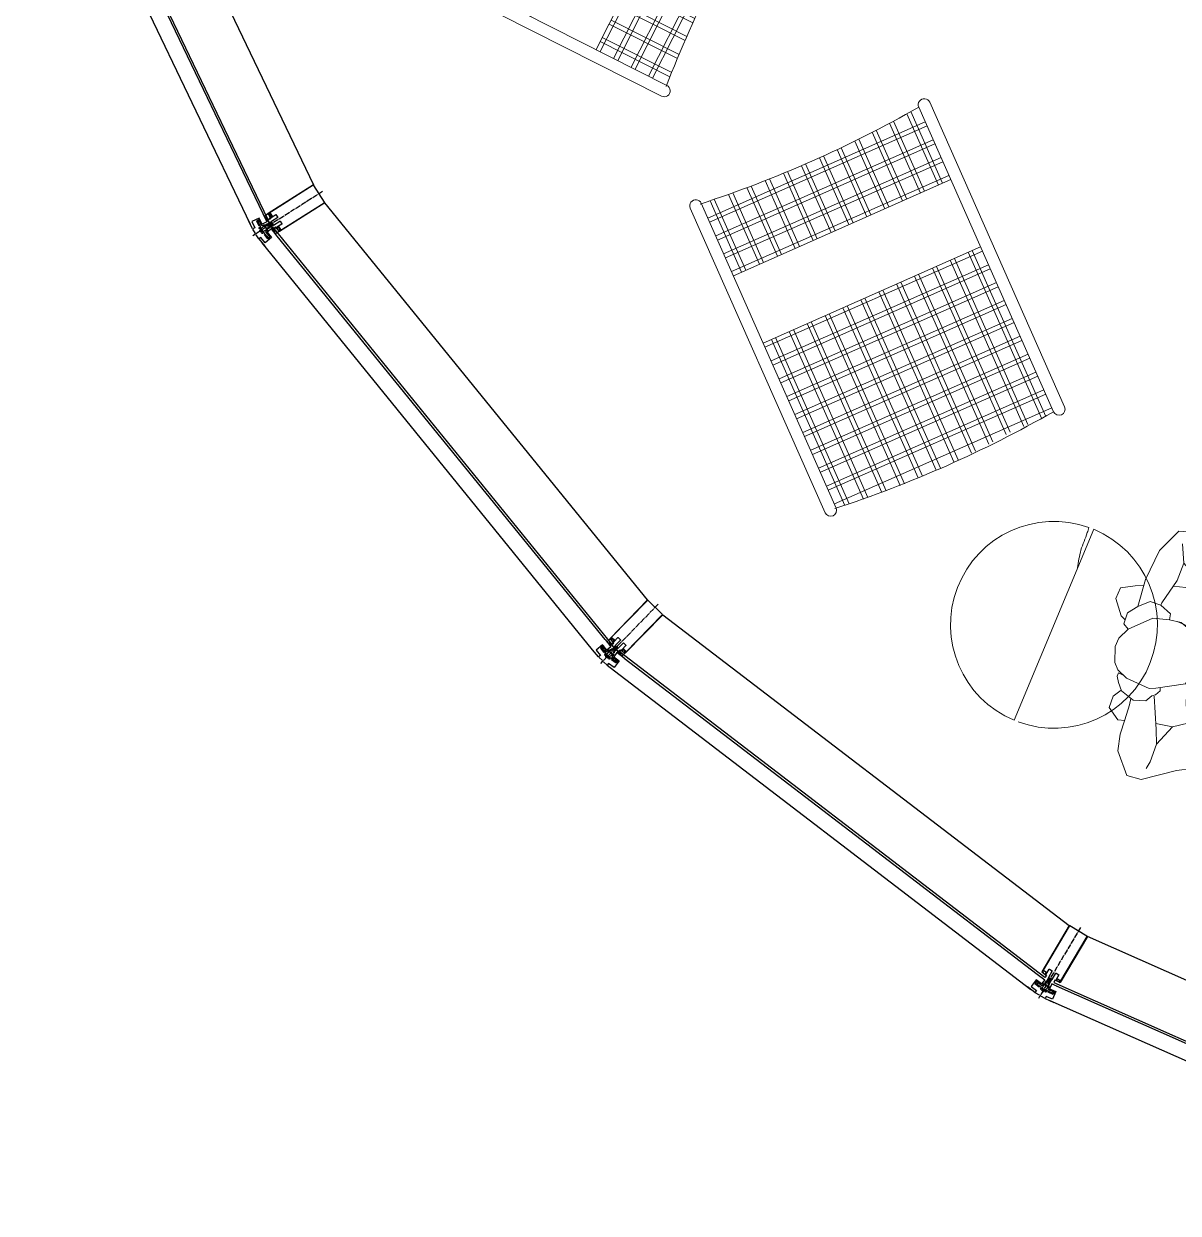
# Model space of a CAD drawing. Header units: millimetres. Extents: x 5429406 to 5440208, y -620941 to -619789.
# Drawn here: x 5438341 to 5438619.9, y -620791.4 to -620503.9 of the extents above; entities that cross this region are included whole.
import ezdxf

# ---------------------------------------------------------------- set-up
doc = ezdxf.new("R2010")
doc.units = ezdxf.units.MM
doc.header["$LTSCALE"] = 0.05
doc.linetypes.add('ACAD_ISO04W100', pattern=[30, 24, -3, 0, -3])
for name, color, linetype in [('aksoy_aks', 1, 'ACAD_ISO04W100'), ('aksoy_aksesuar', 31, 'Continuous'), ('aksoy_cam', 4, 'Continuous'), ('aksoy_profil', 40, 'Continuous'), ('N_Kes-Profil', 52, 'Continuous'), ('N_Mlz-Fitil', 10, 'Continuous')]:
    doc.layers.add(name, color=color, linetype=linetype)
for name, color, linetype, lineweight in [('aksoy_bant', 1, 'Continuous', 5), ('TEFRIS', 251, 'Continuous', 9), ('tefriş', 45, 'Continuous', 18)]:
    doc.layers.add(name, color=color, linetype=linetype, lineweight=lineweight)

# ---------------------------------------------------------------- blocks, each defined once
blk = doc.blocks.new('A$C7E651983')
at = {"layer": 'aksoy_aksesuar'}
for p, q in [((-14.8, 4.3), (-14.8, 0.5)), ((-9.8, 4.6), (-14.5, 4.6)), ((-14.5, 0.2), (-1.9, 0.2)), ((-9.1, 4.1), (-9.4, 4.5)), ((-2.9, 4.1), (-9.1, 4.1)), ((-2.7, 11.3), (-2.7, 4.3)), ((-2.1, 11.5), (-2.5, 11.5)), ((-1.9, 10.9), (-1.9, 11.3)), ((9.3, 10.7), (-1.7, 10.7)), ((-1.7, 0), (-1.7, -4)), ((-0.2, -3.1), (-0.2, 0)), ((0, 0.2), (7.6, 0.2)), ((7.8, 0), (7.8, -3.1)), ((9.3, -4), (9.3, 0)), ((9.5, 11.3), (9.5, 10.9)), ((9.5, 0.2), (10.1, 0.2)), ((10.1, 11.5), (9.7, 11.5)), ((10.3, 0.4), (10.3, 11.3)), ((-1.4, -4.3), (-1.2, -4.3)), ((-1.2, -4.3), (0.3, -4.3)), ((0.6, -3.1), (-0.2, -3.1)), ((0.6, -4), (0.6, -3.1)), ((7.8, -3.1), (7, -3.1)), ((7, -3.1), (7, -4)), ((7.3, -4.3), (8.8, -4.3)), ((8.8, -4.3), (9, -4.3))]:
    blk.add_line(p, q, dxfattribs=at)
for centre, radius, start, end in [((-14.5, 4.3), 0.3, 90, 180), ((-14.5, 0.5), 0.3, 180, 270), ((-9.8, 4.1), 0.5, 45, 90), ((-2.9, 4.3), 0.2, 270, 0), ((-2.5, 11.3), 0.2, 90, 180), ((-2.1, 11.3), 0.2, 0, 90), ((-1.7, 10.9), 0.2, 180, 270), ((-1.9, 0), 0.2, 0, 90), ((0, 0), 0.2, 90, 180), ((7.6, 0), 0.2, 0, 90), ((9.3, 10.9), 0.2, 270, 0), ((9.5, 0), 0.2, 90, 180), ((9.7, 11.3), 0.2, 90, 180), ((10.1, 11.3), 0.2, 0, 90), ((10.1, 0.4), 0.2, 270, 0), ((-1.4, -4), 0.3, 180, 270), ((0.3, -4), 0.3, 270, 0), ((7.3, -4), 0.3, 180, 270), ((9, -4), 0.3, 270, 0)]:
    blk.add_arc(centre, radius, start, end, dxfattribs=at)
blk = doc.blocks.new('A$C1CF42471')
at = {"layer": 'aksoy_bant', "elevation": 0}
for points in [[(16.5, -9.3), (5, -12.9), (4.7, -11.9), (16.2, -8.4)], [(13.7, -17.5), (6.1, -19.8), (5.8, -18.9), (13.4, -16.6)]]:
    blk.add_lwpolyline(points, close=True, dxfattribs=at)
at = {"layer": 'aksoy_cam'}
blk.add_lwpolyline([(21.5, 6.6), (0, 0), (3.8, -12.2), (19.5, -7.3), (25.4, -26.4), (9.7, -31.3), (11.4, -37), (32.9, -30.4)], dxfattribs=at)
at = {"layer": 'N_Kes-Profil', "elevation": 0}
blk.add_lwpolyline([(15.8, -10.6), (4.4, -14.1), (4.1, -13.1), (16.5, -9.3), (18.8, -16.9), (6.4, -20.8), (6.1, -19.8), (17.6, -16.3)], close=True, dxfattribs=at)
at = {"layer": 'aksoy_cam', "extrusion": (0, 0, -1), "zscale": -0.9999999999999998, "rotation": 342.8183150884626}
blk.add_blockref('A$C7E651983', (0.1, -20.7), dxfattribs=at)
blk = doc.blocks.new('saeffsfasfadsafsd')
at = {"layer": 'TEFRIS', "linetype": 'ByBlock'}
for p, q in [((5431984.33, -623484.37), (5431984.33, -623503.32)), ((5431985.42, -623484.48), (5431985.42, -623503.32)), ((5431989.05, -623484.78), (5431989.05, -623503.32)), ((5431990.14, -623484.87), (5431990.14, -623503.32)), ((5431993.78, -623485.11), (5431993.78, -623503.32)), ((5431994.87, -623485.18), (5431994.87, -623503.32)), ((5431998.51, -623485.36), (5431998.51, -623503.32)), ((5431999.6, -623485.41), (5431999.6, -623503.32)), ((5432003.23, -623485.54), (5432003.23, -623503.32)), ((5432004.32, -623485.56), (5432004.32, -623503.32)), ((5432007.96, -623485.63), (5432007.96, -623503.32)), ((5432009.05, -623485.64), (5432009.05, -623503.32)), ((5432012.68, -623485.64), (5432012.68, -623503.32)), ((5432013.77, -623485.64), (5432013.77, -623503.32)), ((5432017.41, -623485.58), (5432017.41, -623503.32)), ((5432018.5, -623485.55), (5432018.5, -623503.32)), ((5432022.14, -623485.44), (5432022.14, -623503.32)), ((5432023.23, -623485.39), (5432023.23, -623503.32)), ((5432026.86, -623485.21), (5432026.86, -623503.32)), ((5432027.95, -623485.15), (5432027.95, -623503.32)), ((5432031.59, -623484.91), (5432031.59, -623503.32)), ((5432032.68, -623484.83), (5432032.68, -623503.32)), ((5432036.32, -623484.53), (5432036.32, -623503.32)), ((5432037.41, -623484.44), (5432037.41, -623503.32)), ((5431982.15, -623488.05), (5432039.59, -623488.05)), ((5431982.15, -623489.14), (5432039.59, -623489.14)), ((5431982.15, -623492.77), (5432039.59, -623492.77)), ((5431982.15, -623493.86), (5432039.59, -623493.86)), ((5431982.15, -623497.5), (5432039.59, -623497.5)), ((5431982.15, -623498.59), (5432039.59, -623498.59)), ((5431982.15, -623502.22), (5432039.59, -623502.22)), ((5431982.15, -623503.32), (5432039.59, -623503.32)), ((5431982.15, -623521.09), (5432039.59, -623521.09)), ((5431982.15, -623522.18), (5432039.59, -623522.18)), ((5431984.33, -623521.09), (5431984.33, -623564.97)), ((5431985.42, -623521.09), (5431985.42, -623565.08)), ((5431989.05, -623521.09), (5431989.05, -623564.97)), ((5431990.14, -623521.09), (5431990.14, -623565.08)), ((5431993.78, -623521.09), (5431993.78, -623564.97)), ((5431994.87, -623521.09), (5431994.87, -623565.08)), ((5431998.51, -623521.09), (5431998.51, -623565.41)), ((5431999.6, -623521.09), (5431999.6, -623565.49)), ((5432003.23, -623521.09), (5432003.23, -623565.74)), ((5432004.32, -623521.09), (5432004.32, -623565.8)), ((5432007.96, -623521.09), (5432007.96, -623565.97)), ((5432009.05, -623521.09), (5432009.05, -623566.01)), ((5432012.68, -623521.09), (5432012.68, -623566.09)), ((5432013.78, -623521.09), (5432013.78, -623566.1)), ((5432017.41, -623521.09), (5432017.41, -623566.1)), ((5432018.5, -623521.09), (5432018.5, -623566.09)), ((5432022.14, -623521.09), (5432022.14, -623566.01)), ((5432023.23, -623521.09), (5432023.23, -623565.97)), ((5432026.86, -623521.09), (5432026.86, -623565.8)), ((5432027.95, -623521.09), (5432027.95, -623565.74)), ((5432031.59, -623521.09), (5432031.59, -623565.49)), ((5432032.68, -623521.09), (5432032.68, -623565.41)), ((5432036.32, -623521.09), (5432036.32, -623565.08)), ((5432037.41, -623521.09), (5432037.41, -623564.97)), ((5431982.15, -623525.82), (5432039.59, -623525.82)), ((5431982.15, -623526.91), (5432039.59, -623526.91)), ((5431982.15, -623530.54), (5432039.59, -623530.54)), ((5431982.15, -623531.63), (5432039.59, -623531.63)), ((5431982.15, -623535.27), (5432039.59, -623535.27)), ((5431982.15, -623536.36), (5432039.59, -623536.36)), ((5431982.15, -623540), (5432039.59, -623540)), ((5431982.15, -623541.09), (5432039.59, -623541.09)), ((5431982.15, -623544.72), (5432039.59, -623544.72)), ((5431982.15, -623545.81), (5432039.59, -623545.81)), ((5431982.15, -623549.45), (5432039.59, -623549.45)), ((5431982.15, -623550.54), (5432039.59, -623550.54)), ((5431982.15, -623554.17), (5432039.59, -623554.17)), ((5431982.15, -623555.27), (5432039.59, -623555.27)), ((5431982.15, -623558.9), (5432039.59, -623558.9)), ((5431982.15, -623559.99), (5432039.59, -623559.99)), ((5431982.15, -623563.63), (5432039.59, -623563.63))]:
    blk.add_line(p, q, dxfattribs=at)
for centre in [(5432011.19, -623201.49), (5432011.19, -623281.99)]:
    blk.add_arc(centre, 284.16, 264.1333, 275.8044, dxfattribs=at)
at = {"layer": 'tefriş'}
for p, q in [((5431979.24, -623484.16), (5431979.24, -623564.65)), ((5431982.15, -623484.16), (5431982.15, -623564.73)), ((5432039.59, -623564.73), (5432039.59, -623484.16)), ((5432042.5, -623564.65), (5432042.5, -623484.16)), ((5431980.69, -623566.11), (5431980.69, -623566.11)), ((5432041.04, -623566.11), (5432041.04, -623566.11))]:
    blk.add_line(p, q, dxfattribs=at)
for centre, start, end in [((5431980.69, -623484.16), 0, 180), ((5432041.04, -623484.16), 0, 180), ((5431980.69, -623564.65), 180, 0), ((5432041.04, -623564.65), 180, 0)]:
    blk.add_arc(centre, 1.45, start, end, dxfattribs=at)
blk = doc.blocks.new('insanplanoturan2')
for p, q in [((-4.35, 28), (-8.09, 30.21)), ((-3.59, 26.87), (-4.35, 28)), ((1.11, 27.39), (-1.54, 25.72)), ((3.27, 27.84), (1.11, 27.39)), ((7, 27.12), (3.27, 27.84)), ((8.63, 26), (7, 27.12)), ((10.14, 23.59), (8.63, 26)), ((10.17, 25.88), (9.26, 25.73)), ((11.6, 25.19), (10.17, 25.88)), ((15.05, 25.76), (17.91, 26.13)), ((17.91, 26.13), (20.4, 23.48)), ((-1.54, 25.72), (-5.35, 20.45)), ((9.26, 25.73), (9.56, 24.52)), ((11.39, 17.65), (10.14, 23.59)), ((13.37, 24.07), (11.6, 25.19)), ((13.24, 24.16), (15.05, 25.76)), ((14.98, 20.87), (13.37, 24.07)), ((20.4, 23.48), (20.2, 21.81)), ((-5.35, 20.45), (-5.85, 16.43)), ((14.48, 17.79), (14.98, 20.87)), ((16.27, 21.48), (14.74, 21.5)), ((14.98, 20.87), (14.98, 20.87)), ((20.07, 21.81), (16.27, 21.48)), ((23.66, 22.17), (20.07, 21.81)), ((27.76, 21.89), (23.66, 22.17)), ((33.11, 18.44), (27.76, 21.89)), ((-27.28, 18.74), (-27.93, 14.41)), ((-27.28, 18.74), (-27.28, 18.74)), ((-19.98, 15.91), (-24.48, 17.29)), ((-14.03, 17.26), (-14.37, 14.2)), ((10.99, 16.09), (11.39, 17.65)), ((12.97, 16.66), (14.48, 17.79)), ((33.27, 14.87), (33.11, 18.44)), ((-27.93, 14.41), (-26.55, 10.2)), ((-18.79, 14.34), (-19.98, 15.91)), ((-5.85, 16.43), (-5.83, 13.53)), ((-5.85, 14.49), (-5.54, 12.71)), ((8.41, 9.37), (10.99, 16.09)), ((11.39, 14.95), (10.64, 15.16)), ((11.39, 14.95), (12.59, 15.84)), ((12.59, 15.84), (12.97, 16.66)), ((12.94, 16.13), (20.72, 13.88)), ((29.4, 7.03), (33.27, 14.87)), ((-15.71, 10.73), (-18.79, 14.34)), ((-14.37, 14.2), (-14.05, 10.87)), ((-9.91, 10.95), (-5.08, 11.6)), ((-5.83, 13.53), (-4.08, 10.14)), ((-5.54, 12.71), (-4.92, 10.26)), ((19.31, 14.28), (19.29, 10.2)), ((19.29, 10.2), (24.16, 13.11)), ((20.72, 13.88), (24.16, 13.11)), ((24.16, 13.11), (28.65, 13.7)), ((28.65, 13.7), (30.45, 14.23)), ((-26.55, 10.2), (-24.71, 6.99)), ((-15.71, 10.73), (-9.91, 10.95)), ((-4.92, 10.26), (-4.51, 7.82)), ((-4.08, 10.14), (0.35, 8.04)), ((4.73, 8.08), (8.41, 9.37)), ((8.28, 9.05), (13.28, 8.1)), ((17.61, 6.77), (19.29, 10.2)), ((-24.71, 6.99), (-23.11, 4.46)), ((-4.51, 7.82), (-2.1, 5.49)), ((-4.51, 7.82), (-4.46, 7.27)), ((-4.46, 7.27), (-2.36, 2.53)), ((0.35, 8.04), (4.73, 8.08)), ((13.28, 8.1), (17.61, 6.77)), ((17.61, 6.77), (18.58, 6.35)), ((28.03, 3.22), (29.4, 7.03)), ((-23.11, 4.46), (-19.37, 1.75)), ((22.01, -2.61), (28.03, 3.22)), ((-19.37, 1.75), (-18.3, 0.57)), ((-19.26, 1.62), (-18.03, -4.75)), ((-2.36, 2.53), (1.56, 1.75)), ((1.56, 1.75), (4.62, 2.65)), ((0.13, -0.8), (-0.81, -6.09)), ((20, -1.56), (19.46, -4.88)), ((19.46, -4.88), (22.01, -2.61)), ((-18.03, -4.75), (-16.17, -9.13)), ((19.46, -4.88), (16.82, -8.79)), ((-16.62, -8.22), (-17.35, -12.82)), ((-0.81, -6.09), (-1.17, -8.58)), ((-1.17, -8.58), (-1.05, -10.85)), ((17.24, -10.34), (17.46, -7.85)), ((-16.17, -9.13), (-14.03, -13.42)), ((-1.05, -10.85), (-1.05, -12.66)), ((15.63, -11.06), (14.16, -14.24)), ((16.82, -8.79), (15.63, -11.06)), ((17.93, -16.07), (17.24, -10.34)), ((-17.35, -12.82), (-16.11, -18.21)), ((-14.03, -13.42), (-10.4, -15.06)), ((-1.05, -12.66), (-1.01, -14.11)), ((-1.01, -14.11), (-0.73, -15.8)), ((14.16, -14.24), (13.76, -15.31)), ((-10.4, -15.06), (-5.21, -16.27)), ((-0.73, -15.8), (-0.99, -19.23)), ((15.74, -21.26), (17.93, -16.07)), ((-16.11, -18.21), (-15.32, -19.11)), ((-15.32, -19.11), (-10.35, -22.99)), ((-10.35, -22.99), (-5, -23.15)), ((-5, -23.15), (-1.15, -21.36)), ((-1.15, -21.36), (3.07, -24.4)), ((10.13, -24.5), (15.74, -21.26)), ((3.07, -24.4), (10.13, -24.5))]:
    blk.add_line(p, q)
for points in [[(-8.09, 30.21), (-10.88, 29.66), (-12.15, 26.27), (-12.64, 24.24)], [(-1.54, 25.72), (-2.54, 26.97), (-5.37, 26.69), (-7.35, 24.57), (-9.19, 21.89), (-8.9, 19.21), (-7.35, 16.52), (-5.85, 16.43)], [(-27.28, 18.74), (-21.76, 22.31), (-14.13, 24.15), (-7.35, 24.57)], [(-19.98, 15.91), (-15.55, 16.66), (-9.47, 19.07), (-8.9, 19.21)]]:
    blk.add_lwpolyline(points)
blk = doc.blocks.new('xccxc')
at = {"rotation": 180}
blk.add_blockref('insanplanoturan2', (220488.91, -31825.14), dxfattribs=at)

msp = doc.modelspace()

# ---------------------------------------------------------------- linework, layer by layer
at = {"color": 8, "transparency": 33554541}
for p, q in [((5438400.05, -620549.85), (5438400.03, -620549.85)), ((5438400.05, -620549.85), (5438400.03, -620549.85)), ((5438400.04, -620549.85), (5438400.06, -620549.83)), ((5438400.04, -620549.85), (5438400.06, -620549.83)), ((5438400.04, -620549.86), (5438400.04, -620549.84)), ((5438400.04, -620549.86), (5438400.04, -620549.84)), ((5438400.05, -620549.87), (5438400.04, -620549.85)), ((5438400.05, -620549.87), (5438400.04, -620549.85)), ((5438482.7, -620652.55), (5438482.69, -620652.55)), ((5438482.7, -620652.55), (5438482.69, -620652.55)), ((5438482.7, -620652.55), (5438482.72, -620652.53)), ((5438482.7, -620652.55), (5438482.72, -620652.53)), ((5438482.7, -620652.56), (5438482.7, -620652.54)), ((5438482.7, -620652.56), (5438482.7, -620652.54)), ((5438482.72, -620652.57), (5438482.7, -620652.55)), ((5438482.72, -620652.57), (5438482.7, -620652.55)), ((5438486.26, -620656.01), (5438486.28, -620656.03)), ((5438486.28, -620656.03), (5438486.3, -620656.01)), ((5438486.28, -620656.03), (5438486.28, -620656.04)), ((5438486.28, -620656.03), (5438486.29, -620656.03))]:
    msp.add_line(p, q, dxfattribs=at)
for centre in [(5438400.04, -620549.85), (5438400.04, -620549.85), (5438482.7, -620652.55), (5438482.7, -620652.55), (5438486.28, -620656.03)]:
    msp.add_circle(centre, 0.005, dxfattribs=at)
at = {"layer": 'aksoy_aks', "transparency": 33554541}
for p, q in [((5438413.2, -620544.47), (5438396.33, -620555.16)), ((5438494.25, -620644.25), (5438480.33, -620658.58)), ((5438596.33, -620722.36), (5438586.14, -620739.54))]:
    msp.add_line(p, q, dxfattribs=at)
at = {"layer": 'aksoy_aks', "color": 8, "transparency": 33554541}
for p, q in [((5438397.82, -620555.93), (5438396.26, -620553.48)), ((5438481.95, -620658.98), (5438479.87, -620656.97)), ((5438587.81, -620739.56), (5438585.32, -620738.08))]:
    msp.add_line(p, q, dxfattribs=at)
at = {"layer": 'aksoy_cam', "transparency": 33554541}
for p, q in [((5438341.01, -620438.12), (5438395.72, -620552.36)), ((5438344.5, -620436.45), (5438398.79, -620549.78)), ((5438481.46, -620652.78), (5438402.24, -620555.23)), ((5438478.45, -620655.22), (5438398.6, -620556.9)), ((5438486.09, -620657.27), (5438585.89, -620733.63)), ((5438483.74, -620660.35), (5438584.33, -620737.32)), ((5438706.3, -620787.89), (5438590.53, -620736.52)), ((5438704.73, -620791.44), (5438588.96, -620740.06))]:
    msp.add_line(p, q, dxfattribs=at)
at = {"layer": 'aksoy_profil', "transparency": 33554541}
for points in [[(5438357.55, -620431.28), (5438410.99, -620542.85), (5438400.02, -620549.8), (5438400.62, -620551.07), (5438400.08, -620551.33), (5438344.11, -620434.47), (5438344.65, -620434.21), (5438345.26, -620435.48)], [(5438491.72, -620643.19), (5438413.72, -620547.16), (5438402.75, -620554.11), (5438401.86, -620553.03), (5438401.4, -620553.4), (5438483.08, -620653.98), (5438483.55, -620653.6), (5438482.67, -620652.51)], [(5438495.37, -620646.75), (5438593.62, -620721.92), (5438587, -620733.1), (5438588.11, -620733.95), (5438587.74, -620734.42), (5438484.85, -620655.69), (5438485.21, -620655.21), (5438486.32, -620656.06)], [(5438711.09, -620774.7), (5438598.01, -620724.53), (5438591.38, -620735.7), (5438590.1, -620735.13), (5438589.86, -620735.68), (5438708.29, -620788.23), (5438708.53, -620787.68), (5438707.25, -620787.11)]]:
    msp.add_lwpolyline(points, close=True, dxfattribs=at)
at = {"layer": 'N_Kes-Profil', "transparency": 33554541}
for points in [[(5438399.87, -620552.39, -0.267949), (5438399.84, -620552.39), (5438399.76, -620552.35, 0.267949), (5438399.73, -620552.35), (5438399.42, -620552.55, 0.414214), (5438399.41, -620552.59), (5438399.47, -620552.69, 0.198912), (5438399.49, -620552.7), (5438399.56, -620552.72, 0.249568), (5438399.59, -620552.71, 0.414214), (5438399.6, -620552.67), (5438399.57, -620552.63, -0.414214), (5438399.58, -620552.59), (5438399.67, -620552.53), (5438399.9, -620552.65, 0.267949), (5438399.93, -620552.65), (5438400.01, -620552.6), (5438400.02, -620552.56), (5438400.06, -620552.57), (5438400.14, -620552.52), (5438400.15, -620552.48), (5438400.19, -620552.49), (5438400.28, -620552.43), (5438400.29, -620552.39), (5438400.33, -620552.4), (5438400.41, -620552.35), (5438400.42, -620552.31), (5438400.46, -620552.31), (5438400.55, -620552.26), (5438400.56, -620552.22), (5438400.6, -620552.23), (5438400.68, -620552.18), (5438400.69, -620552.14), (5438400.73, -620552.14), (5438400.81, -620552.09), (5438400.82, -620552.05), (5438400.87, -620552.06), (5438400.94, -620552.01, -1.018263), (5438401.14, -620552.34), (5438401.13, -620552.38), (5438401.09, -620552.37), (5438401, -620552.42), (5438400.99, -620552.46), (5438400.95, -620552.46), (5438400.87, -620552.51), (5438400.86, -620552.55), (5438400.82, -620552.54), (5438400.73, -620552.59), (5438400.72, -620552.63), (5438400.68, -620552.63), (5438400.6, -620552.68), (5438400.59, -620552.72), (5438400.55, -620552.71), (5438400.46, -620552.76), (5438400.45, -620552.81), (5438400.41, -620552.8), (5438400.33, -620552.85), (5438400.32, -620552.89), (5438400.28, -620552.88), (5438400.2, -620552.93), (5438400.19, -620552.98), (5438400.14, -620552.97), (5438400.12, -620552.98), (5438400.13, -620553.26), (5438400.04, -620553.31, -0.414214), (5438400, -620553.31), (5438399.97, -620553.26, 0.414214), (5438399.93, -620553.25, 0.26896), (5438399.91, -620553.28), (5438399.9, -620553.35, 0.198912), (5438399.9, -620553.37), (5438399.96, -620553.47, 0.414214), (5438400.01, -620553.48), (5438400.32, -620553.28, 0.267949), (5438400.33, -620553.25), (5438400.33, -620553.16, -0.267949), (5438400.34, -620553.14), (5438401.29, -620552.53, -0.414214), (5438401.32, -620552.54), (5438401.33, -620552.56, 0.414214), (5438401.36, -620552.56), (5438402.89, -620551.6, -0.414214), (5438402.93, -620551.61), (5438403.35, -620552.27, -0.414214), (5438403.34, -620552.32), (5438402.12, -620553.09, 0.414214), (5438402.11, -620553.13), (5438402.21, -620553.29, 0.198912), (5438402.23, -620553.3), (5438402.31, -620553.32, 0.198912), (5438402.33, -620553.31, 0.501408), (5438402.34, -620553.27), (5438402.3, -620553.19, -0.414214), (5438402.3, -620553.15), (5438402.58, -620552.98, -0.414214), (5438402.62, -620552.99), (5438403.04, -620553.65, -0.414214), (5438403.03, -620553.7), (5438402.76, -620553.87, -0.414214), (5438402.72, -620553.86), (5438402.67, -620553.78, 0.414214), (5438402.63, -620553.77, 0.26896), (5438402.61, -620553.79), (5438402.59, -620553.87, 0.198912), (5438402.6, -620553.89), (5438402.7, -620554.05, 0.414214), (5438402.74, -620554.06), (5438413.61, -620547.17, 0.414214), (5438413.64, -620547.04), (5438411.08, -620542.98, 0.414214), (5438410.94, -620542.95), (5438400.06, -620549.83, 0.407095), (5438400.05, -620549.87), (5438400.15, -620550.03, 0.198912), (5438400.17, -620550.05), (5438400.25, -620550.06, 0.198912), (5438400.27, -620550.06, 0.501408), (5438400.28, -620550.01), (5438400.24, -620549.94, -0.414214), (5438400.25, -620549.9), (5438400.52, -620549.72, -0.414214), (5438400.56, -620549.73), (5438400.98, -620550.4, -0.414214), (5438400.97, -620550.44), (5438400.7, -620550.61, -0.414214), (5438400.66, -620550.6), (5438400.61, -620550.53, 0.414214), (5438400.57, -620550.52, 0.26896), (5438400.55, -620550.54), (5438400.53, -620550.61, 0.198912), (5438400.54, -620550.64), (5438400.64, -620550.8, 0.414214), (5438400.68, -620550.8), (5438401.9, -620550.03, -0.414214), (5438401.94, -620550.04), (5438402.36, -620550.71, -0.414214), (5438402.35, -620550.75), (5438400.82, -620551.72, 0.702574), (5438400.82, -620551.76, -0.557595), (5438400.82, -620551.79)], [(5438483.13, -620655.06, -0.267949), (5438483.1, -620655.07), (5438483.01, -620655.05, 0.267949), (5438482.98, -620655.05), (5438482.72, -620655.32, 0.414214), (5438482.72, -620655.36), (5438482.81, -620655.45, 0.198912), (5438482.83, -620655.45), (5438482.91, -620655.45, 0.249568), (5438482.93, -620655.44, 0.414214), (5438482.93, -620655.4), (5438482.89, -620655.36, -0.414214), (5438482.89, -620655.32), (5438482.97, -620655.24), (5438483.22, -620655.31, 0.267949), (5438483.25, -620655.3), (5438483.31, -620655.23), (5438483.31, -620655.19), (5438483.35, -620655.19), (5438483.42, -620655.12), (5438483.42, -620655.08), (5438483.46, -620655.08), (5438483.53, -620655.01), (5438483.53, -620654.96), (5438483.57, -620654.96), (5438483.64, -620654.89), (5438483.64, -620654.85), (5438483.68, -620654.85), (5438483.75, -620654.78), (5438483.75, -620654.73), (5438483.8, -620654.73), (5438483.86, -620654.66), (5438483.86, -620654.62), (5438483.91, -620654.62), (5438483.97, -620654.55), (5438483.97, -620654.51), (5438484.02, -620654.51), (5438484.08, -620654.44, -1.018263), (5438484.34, -620654.71), (5438484.35, -620654.76), (5438484.3, -620654.76), (5438484.23, -620654.83), (5438484.23, -620654.87), (5438484.19, -620654.87), (5438484.12, -620654.94), (5438484.12, -620654.98), (5438484.08, -620654.98), (5438484.01, -620655.06), (5438484.01, -620655.1), (5438483.97, -620655.1), (5438483.9, -620655.17), (5438483.9, -620655.21), (5438483.86, -620655.21), (5438483.79, -620655.28), (5438483.79, -620655.33), (5438483.75, -620655.33), (5438483.68, -620655.4), (5438483.68, -620655.44), (5438483.64, -620655.44), (5438483.57, -620655.51), (5438483.57, -620655.55), (5438483.53, -620655.56), (5438483.51, -620655.57), (5438483.58, -620655.84), (5438483.51, -620655.92, -0.414214), (5438483.47, -620655.92), (5438483.43, -620655.88, 0.414214), (5438483.39, -620655.88, 0.26896), (5438483.38, -620655.91), (5438483.38, -620655.99, 0.198912), (5438483.39, -620656.01), (5438483.47, -620656.09, 0.414214), (5438483.51, -620656.09), (5438483.77, -620655.82, 0.267949), (5438483.78, -620655.79), (5438483.75, -620655.7, -0.267949), (5438483.76, -620655.67), (5438484.54, -620654.87, -0.414214), (5438484.57, -620654.87), (5438484.59, -620654.88, 0.414214), (5438484.62, -620654.88), (5438485.87, -620653.59, -0.414214), (5438485.92, -620653.58), (5438486.48, -620654.14, -0.414214), (5438486.48, -620654.18), (5438485.48, -620655.21, 0.414214), (5438485.48, -620655.25), (5438485.61, -620655.38, 0.198912), (5438485.64, -620655.39), (5438485.71, -620655.39, 0.198912), (5438485.73, -620655.38, 0.501408), (5438485.74, -620655.33), (5438485.67, -620655.27, -0.414214), (5438485.67, -620655.23), (5438485.89, -620655, -0.414214), (5438485.94, -620655), (5438486.5, -620655.55, -0.414214), (5438486.5, -620655.59), (5438486.28, -620655.82, -0.414214), (5438486.24, -620655.82), (5438486.17, -620655.76, 0.414214), (5438486.13, -620655.76, 0.26896), (5438486.12, -620655.79), (5438486.12, -620655.86, 0.198912), (5438486.13, -620655.88), (5438486.26, -620656.01, 0.414214), (5438486.3, -620656.01), (5438495.27, -620646.78, 0.414214), (5438495.27, -620646.64), (5438491.83, -620643.29, 0.414214), (5438491.69, -620643.3), (5438482.72, -620652.53, 0.407095), (5438482.72, -620652.57), (5438482.85, -620652.7, 0.198912), (5438482.87, -620652.71), (5438482.95, -620652.71, 0.198912), (5438482.97, -620652.7, 0.501408), (5438482.97, -620652.65), (5438482.91, -620652.59, -0.414214), (5438482.91, -620652.55), (5438483.13, -620652.32, -0.414214), (5438483.17, -620652.32), (5438483.74, -620652.87, -0.414214), (5438483.74, -620652.91), (5438483.52, -620653.14, -0.414214), (5438483.48, -620653.14), (5438483.41, -620653.08, 0.414214), (5438483.37, -620653.08, 0.26896), (5438483.36, -620653.1), (5438483.36, -620653.18, 0.198912), (5438483.37, -620653.2), (5438483.5, -620653.33, 0.414214), (5438483.54, -620653.33), (5438484.55, -620652.3, -0.414214), (5438484.59, -620652.3), (5438485.16, -620652.85, -0.414214), (5438485.16, -620652.89), (5438483.9, -620654.18, 0.702574), (5438483.9, -620654.22, -0.557595), (5438483.91, -620654.25)], [(5438588.04, -620735.47, -0.267949), (5438588.02, -620735.48), (5438587.93, -620735.48, 0.267949), (5438587.9, -620735.5), (5438587.71, -620735.82, 0.414214), (5438587.72, -620735.86), (5438587.82, -620735.92, 0.198912), (5438587.84, -620735.92), (5438587.92, -620735.9, 0.249568), (5438587.94, -620735.88, 0.414214), (5438587.93, -620735.84), (5438587.88, -620735.82, -0.414214), (5438587.87, -620735.77), (5438587.93, -620735.68), (5438588.19, -620735.69, 0.267949), (5438588.21, -620735.67), (5438588.26, -620735.59), (5438588.25, -620735.55), (5438588.29, -620735.54), (5438588.34, -620735.46), (5438588.33, -620735.42), (5438588.37, -620735.41), (5438588.42, -620735.32), (5438588.41, -620735.28), (5438588.45, -620735.27), (5438588.5, -620735.18), (5438588.49, -620735.14), (5438588.53, -620735.13), (5438588.58, -620735.05), (5438588.57, -620735.01), (5438588.62, -620735), (5438588.67, -620734.91), (5438588.66, -620734.87), (5438588.7, -620734.86), (5438588.75, -620734.77), (5438588.74, -620734.73), (5438588.78, -620734.72), (5438588.82, -620734.65, -1.018263), (5438589.14, -620734.85), (5438589.16, -620734.89), (5438589.11, -620734.9), (5438589.06, -620734.98), (5438589.07, -620735.03), (5438589.03, -620735.04), (5438588.98, -620735.12), (5438588.99, -620735.16), (5438588.95, -620735.17), (5438588.9, -620735.26), (5438588.91, -620735.3), (5438588.87, -620735.31), (5438588.82, -620735.39), (5438588.83, -620735.44), (5438588.79, -620735.45), (5438588.74, -620735.53), (5438588.75, -620735.57), (5438588.71, -620735.58), (5438588.66, -620735.67), (5438588.67, -620735.71), (5438588.63, -620735.72), (5438588.58, -620735.8), (5438588.59, -620735.85), (5438588.55, -620735.86), (5438588.53, -620735.88), (5438588.67, -620736.12), (5438588.61, -620736.21, -0.414214), (5438588.57, -620736.22), (5438588.53, -620736.2, 0.414214), (5438588.49, -620736.21, 0.26896), (5438588.48, -620736.24), (5438588.5, -620736.31, 0.198912), (5438588.51, -620736.33), (5438588.61, -620736.39, 0.414214), (5438588.66, -620736.38), (5438588.85, -620736.06, 0.267949), (5438588.85, -620736.03), (5438588.8, -620735.95, -0.267949), (5438588.8, -620735.92), (5438589.37, -620734.95, -0.414214), (5438589.4, -620734.94), (5438589.42, -620734.95, 0.414214), (5438589.45, -620734.95), (5438590.37, -620733.39, -0.414214), (5438590.41, -620733.38), (5438591.09, -620733.79, -0.414214), (5438591.1, -620733.83), (5438590.36, -620735.07, 0.414214), (5438590.37, -620735.11), (5438590.54, -620735.2, 0.198912), (5438590.56, -620735.21), (5438590.63, -620735.19, 0.198912), (5438590.65, -620735.17, 0.501408), (5438590.64, -620735.13), (5438590.56, -620735.08, -0.414214), (5438590.55, -620735.04), (5438590.72, -620734.76, -0.414214), (5438590.76, -620734.75), (5438591.44, -620735.16, -0.414214), (5438591.45, -620735.2), (5438591.29, -620735.47, -0.414214), (5438591.24, -620735.48), (5438591.17, -620735.44, 0.414214), (5438591.13, -620735.45, 0.26896), (5438591.12, -620735.48), (5438591.14, -620735.55, 0.198912), (5438591.15, -620735.57), (5438591.31, -620735.66, 0.414214), (5438591.35, -620735.65), (5438597.92, -620724.58, 0.414214), (5438597.88, -620724.45), (5438593.76, -620722, 0.414214), (5438593.62, -620722.03), (5438587.05, -620733.1, 0.407095), (5438587.06, -620733.14), (5438587.22, -620733.24, 0.198912), (5438587.25, -620733.24), (5438587.32, -620733.22, 0.198912), (5438587.34, -620733.21, 0.501408), (5438587.33, -620733.16), (5438587.25, -620733.12, -0.414214), (5438587.24, -620733.07), (5438587.41, -620732.8, -0.414214), (5438587.45, -620732.79), (5438588.13, -620733.19, -0.414214), (5438588.14, -620733.23), (5438587.97, -620733.51, -0.414214), (5438587.93, -620733.52), (5438587.86, -620733.47, 0.414214), (5438587.81, -620733.48, 0.26896), (5438587.81, -620733.51), (5438587.83, -620733.58, 0.198912), (5438587.84, -620733.6), (5438588, -620733.7, 0.414214), (5438588.04, -620733.69), (5438588.78, -620732.45, -0.414214), (5438588.82, -620732.44), (5438589.5, -620732.84, -0.414214), (5438589.51, -620732.88), (5438588.59, -620734.44, 0.702574), (5438588.6, -620734.47, -0.557595), (5438588.62, -620734.5)]]:
    msp.add_lwpolyline(points, format="xyb", close=True, dxfattribs=at)
at = {"layer": 'N_Mlz-Fitil', "transparency": 33554541}
for points in [[(5438399.82, -620551.35, -0.405243), (5438399.89, -620551.36), (5438400.22, -620551.86, 0.969739), (5438400.31, -620551.81), (5438400, -620551.29, -0.405243), (5438400.02, -620551.22), (5438400.63, -620550.84, 0.414214), (5438400.64, -620550.8), (5438400.57, -620550.69), (5438400.49, -620550.61, -0.493145), (5438400.49, -620550.57), (5438400.61, -620550.49, -0.388879), (5438400.64, -620550.5), (5438400.65, -620550.52, 0.63707), (5438400.71, -620550.51), (5438400.74, -620550.34, 0.24542), (5438400.73, -620550.3, -0.08886), (5438400.54, -620550, 0.24542), (5438400.51, -620549.97), (5438400.34, -620549.93, 0.63707), (5438400.31, -620549.98), (5438400.32, -620550, -0.388879), (5438400.32, -620550.03), (5438400.2, -620550.1, -0.493145), (5438400.15, -620550.09), (5438400.12, -620549.98, 0.065543), (5438400.12, -620549.98), (5438400.05, -620549.87, 0.414214), (5438400.01, -620549.87), (5438399.21, -620550.38), (5438399.11, -620550.38, 0.719515), (5438399.1, -620550.42), (5438399.2, -620550.49), (5438399.29, -620550.62, 0.043809), (5438399.62, -620551.24, 1.011469), (5438399.7, -620551.19, -0.097794), (5438399.47, -620550.71, -0.52267), (5438399.5, -620550.68, -0.386536), (5438399.54, -620550.73, 0.128678), (5438399.71, -620551.17, -0.414214), (5438399.69, -620551.25), (5438399.67, -620551.27, 0.414214), (5438399.66, -620551.31), (5438399.71, -620551.38, 0.414214), (5438399.75, -620551.39)], [(5438401.26, -620553.63, 0.405243), (5438401.28, -620553.56), (5438400.97, -620553.04, -0.969739), (5438401.06, -620552.99), (5438401.39, -620553.49, 0.405243), (5438401.46, -620553.5), (5438402.07, -620553.12, -0.414214), (5438402.11, -620553.13), (5438402.18, -620553.23), (5438402.21, -620553.34, 0.493145), (5438402.26, -620553.36), (5438402.37, -620553.28, 0.388879), (5438402.38, -620553.26), (5438402.37, -620553.23, -0.63707), (5438402.4, -620553.19), (5438402.57, -620553.22, -0.24542), (5438402.6, -620553.25, 0.08886), (5438402.79, -620553.55, -0.24542), (5438402.8, -620553.6), (5438402.77, -620553.76, -0.63707), (5438402.71, -620553.77), (5438402.7, -620553.75, 0.388879), (5438402.67, -620553.75), (5438402.55, -620553.82, 0.493145), (5438402.55, -620553.87), (5438402.63, -620553.94, -0.065543), (5438402.63, -620553.95), (5438402.7, -620554.05, -0.414214), (5438402.69, -620554.09), (5438401.88, -620554.6), (5438401.83, -620554.69, -0.719515), (5438401.8, -620554.68), (5438401.78, -620554.56), (5438401.69, -620554.42, -0.043809), (5438401.28, -620553.86, -1.011469), (5438401.36, -620553.81, 0.097794), (5438401.7, -620554.22, 0.52267), (5438401.73, -620554.21, 0.386536), (5438401.7, -620554.15, -0.128678), (5438401.38, -620553.8, 0.414214), (5438401.3, -620553.79), (5438401.27, -620553.8, -0.414214), (5438401.23, -620553.79), (5438401.18, -620553.72, -0.414214), (5438401.19, -620553.67)], [(5438482.83, -620654.06, -0.405243), (5438482.9, -620654.06), (5438483.35, -620654.46, 0.969739), (5438483.42, -620654.39), (5438483, -620653.96, -0.405243), (5438483, -620653.89), (5438483.5, -620653.37, 0.414214), (5438483.5, -620653.33), (5438483.41, -620653.24), (5438483.31, -620653.19, -0.493145), (5438483.31, -620653.14), (5438483.4, -620653.04, -0.388879), (5438483.43, -620653.04), (5438483.45, -620653.06, 0.63707), (5438483.5, -620653.04), (5438483.5, -620652.87, 0.24542), (5438483.48, -620652.82, -0.08886), (5438483.22, -620652.58, 0.24542), (5438483.18, -620652.56), (5438483.01, -620652.56, 0.63707), (5438482.99, -620652.61), (5438483.01, -620652.63, -0.388879), (5438483.01, -620652.66), (5438482.91, -620652.76, -0.493145), (5438482.86, -620652.75), (5438482.81, -620652.66, 0.065543), (5438482.8, -620652.65), (5438482.72, -620652.57, 0.414214), (5438482.68, -620652.57), (5438482.01, -620653.26), (5438481.92, -620653.28, 0.719515), (5438481.92, -620653.32), (5438482.03, -620653.36), (5438482.15, -620653.48, 0.043809), (5438482.61, -620654, 1.011469), (5438482.68, -620653.93, -0.097794), (5438482.35, -620653.51, -0.52267), (5438482.36, -620653.49, -0.386536), (5438482.42, -620653.52, 0.128678), (5438482.69, -620653.91, -0.414214), (5438482.69, -620653.99), (5438482.67, -620654.01, 0.414214), (5438482.67, -620654.06), (5438482.73, -620654.12, 0.414214), (5438482.78, -620654.12)], [(5438484.77, -620655.94, 0.405243), (5438484.77, -620655.87), (5438484.35, -620655.44, -0.969739), (5438484.42, -620655.37), (5438484.87, -620655.77, 0.405243), (5438484.93, -620655.77), (5438485.44, -620655.25, -0.414214), (5438485.48, -620655.25), (5438485.57, -620655.34), (5438485.63, -620655.44, 0.493145), (5438485.67, -620655.44), (5438485.77, -620655.34, 0.388879), (5438485.77, -620655.32), (5438485.75, -620655.29, -0.63707), (5438485.77, -620655.24), (5438485.94, -620655.24, -0.24542), (5438485.99, -620655.26, 0.08886), (5438486.24, -620655.51, -0.24542), (5438486.26, -620655.55), (5438486.26, -620655.72, -0.63707), (5438486.21, -620655.74), (5438486.19, -620655.72, 0.388879), (5438486.16, -620655.73), (5438486.07, -620655.82, 0.493145), (5438486.08, -620655.87), (5438486.17, -620655.92, -0.065543), (5438486.18, -620655.93), (5438486.26, -620656.01, -0.414214), (5438486.26, -620656.05), (5438485.6, -620656.74), (5438485.57, -620656.83, -0.719515), (5438485.53, -620656.84), (5438485.49, -620656.72), (5438485.37, -620656.61, -0.043809), (5438484.84, -620656.16, -1.011469), (5438484.91, -620656.09, 0.097794), (5438485.33, -620656.41, 0.52267), (5438485.36, -620656.39, 0.386536), (5438485.32, -620656.34, -0.128678), (5438484.93, -620656.08, 0.414214), (5438484.84, -620656.08), (5438484.82, -620656.1, -0.414214), (5438484.78, -620656.1), (5438484.71, -620656.04, -0.414214), (5438484.71, -620656)]]:
    msp.add_lwpolyline(points, format="xyb", close=True, dxfattribs=at)
at = {"layer": 'TEFRIS', "color": 33, "linetype": 'ByBlock', "transparency": 33554541}
for p, q in [((5438551.17, -620527.43), (5438558.67, -620544.38)), ((5438554.37, -620525.68), (5438561.99, -620542.91)), ((5438555.32, -620525.15), (5438562.99, -620542.47)), ((5438558.8, -620527.62), (5438506.27, -620550.87)), ((5438559.24, -620528.62), (5438506.72, -620551.87)), ((5438546.01, -620530.15), (5438553.35, -620546.73)), ((5438546.98, -620529.65), (5438554.34, -620546.29)), ((5438550.2, -620527.95), (5438557.67, -620544.82)), ((5438560.71, -620531.94), (5438508.19, -620555.19)), ((5438561.16, -620532.94), (5438508.63, -620556.19)), ((5438541.78, -620532.27), (5438549.02, -620548.65)), ((5438542.76, -620531.79), (5438550.02, -620548.2)), ((5438534.22, -620535.86), (5438541.38, -620552.03)), ((5438537.52, -620534.33), (5438544.7, -620550.56)), ((5438538.5, -620533.86), (5438545.7, -620550.12)), ((5438562.63, -620536.26), (5438510.1, -620559.51)), ((5438563.07, -620537.26), (5438510.54, -620560.51)), ((5438528.9, -620538.22), (5438536.06, -620554.38)), ((5438529.9, -620537.78), (5438537.06, -620553.94)), ((5438533.23, -620536.31), (5438540.38, -620552.47)), ((5438564.54, -620540.59), (5438512.01, -620563.83)), ((5438564.98, -620541.58), (5438512.45, -620564.83)), ((5438520.16, -620541.82), (5438527.41, -620558.21)), ((5438521.18, -620541.42), (5438528.41, -620557.77)), ((5438524.55, -620540.06), (5438531.74, -620556.3)), ((5438525.56, -620539.64), (5438532.73, -620555.86)), ((5438515.74, -620543.51), (5438523.09, -620560.12)), ((5438516.76, -620543.13), (5438524.09, -620559.68)), ((5438506.81, -620546.68), (5438514.45, -620563.95)), ((5438507.85, -620546.33), (5438515.45, -620563.51)), ((5438511.29, -620545.14), (5438518.77, -620562.04)), ((5438512.32, -620544.77), (5438519.77, -620561.59)), ((5438572.18, -620557.84), (5438519.65, -620581.09)), ((5438572.62, -620558.84), (5438520.09, -620582.08)), ((5438570.18, -620558.72), (5438587.94, -620598.84)), ((5438564.86, -620561.08), (5438582.67, -620601.3)), ((5438565.86, -620560.63), (5438583.62, -620600.75)), ((5438569.18, -620559.16), (5438586.99, -620599.39)), ((5438574.09, -620562.16), (5438521.56, -620585.41)), ((5438574.53, -620563.16), (5438522, -620586.41)), ((5438557.22, -620564.46), (5438575.15, -620604.98)), ((5438560.54, -620562.99), (5438578.34, -620603.21)), ((5438561.54, -620562.55), (5438579.3, -620602.67)), ((5438576, -620566.48), (5438523.48, -620589.73)), ((5438576.44, -620567.48), (5438523.92, -620590.73)), ((5438551.9, -620566.81), (5438569.99, -620607.7)), ((5438552.89, -620566.37), (5438570.97, -620607.2)), ((5438556.22, -620564.9), (5438574.19, -620605.51)), ((5438544.25, -620570.2), (5438562.46, -620611.35)), ((5438547.58, -620568.73), (5438565.75, -620609.8)), ((5438548.57, -620568.29), (5438566.74, -620609.32)), ((5438577.91, -620570.8), (5438525.39, -620594.05)), ((5438578.36, -620571.8), (5438525.83, -620595.05)), ((5438538.93, -620572.55), (5438557.14, -620613.7)), ((5438539.93, -620572.11), (5438558.15, -620613.27)), ((5438543.25, -620570.64), (5438561.47, -620611.8)), ((5438579.83, -620575.13), (5438527.3, -620598.37)), ((5438580.27, -620576.12), (5438527.74, -620599.37)), ((5438531.28, -620575.94), (5438549.38, -620616.82)), ((5438534.61, -620574.47), (5438552.77, -620615.5)), ((5438535.61, -620574.02), (5438553.79, -620615.1)), ((5438525.97, -620578.29), (5438543.9, -620618.82)), ((5438526.96, -620577.85), (5438544.93, -620618.45)), ((5438530.29, -620576.38), (5438548.36, -620617.21)), ((5438521.64, -620580.2), (5438539.4, -620620.32)), ((5438522.64, -620579.76), (5438540.44, -620619.99)), ((5438581.74, -620579.45), (5438529.21, -620602.7)), ((5438582.18, -620580.45), (5438529.66, -620603.69)), ((5438583.65, -620583.77), (5438531.13, -620607.02)), ((5438584.09, -620584.77), (5438531.57, -620608.02)), ((5438585.57, -620588.09), (5438533.04, -620611.34)), ((5438586.01, -620589.09), (5438533.48, -620612.34)), ((5438587.48, -620592.41), (5438534.95, -620615.66)), ((5438587.92, -620593.41), (5438535.39, -620616.66)), ((5438589.39, -620596.73), (5438536.87, -620619.98))]:
    msp.add_line(p, q, dxfattribs=at)
for centre in [(5438416.26, -620277.34), (5438448.84, -620350.95)]:
    msp.add_arc(centre, 284.16, 288.07, 299.741, dxfattribs=at)
at = {"layer": 'tefriş', "transparency": 33554541}
for p, q in [((5438557.23, -620524.07), (5438589.84, -620597.74)), ((5438559.89, -620522.89), (5438592.47, -620596.5)), ((5438537.31, -620620.99), (5438504.7, -620547.31)), ((5438534.62, -620622.1), (5438502.04, -620548.49)), ((5438591.73, -620598.42), (5438591.73, -620598.42)), ((5438536.54, -620622.84), (5438536.54, -620622.84)), ((5438599.51, -620626.12), (5438580.3, -620672.28))]:
    msp.add_line(p, q, dxfattribs=at)
for centre, radius, start, end in [((5438558.56, -620523.48), 1.45, 23.8743, 203.8743), ((5438503.37, -620547.9), 1.45, 23.8743, 203.8743), ((5438591.14, -620597.09), 1.45, 203.8743, 23.8743), ((5438535.95, -620621.51), 1.45, 203.8743, 23.8743), ((5438589.91, -620649.2), 25, 70.3118, 247.4038), ((5438589.91, -620649.2), 25, 249.8127, 67.4038)]:
    msp.add_arc(centre, radius, start, end, dxfattribs=at)
msp.add_open_spline([(5438595.64, -620635.43), (5438595.83, -620633.98), (5438596.23, -620631.04), (5438597.71, -620627.95), (5438598.22, -620626.09), (5438598.33, -620625.66)], degree=3, knots=[0, 0, 0, 0, 4.350659, 8.849507, 10.159994, 10.159994, 10.159994, 10.159994], dxfattribs=at)

# ---------------------------------------------------------------- block references
at = {"layer": 'aksoy_profil', "transparency": 33554541, "yscale": 0.1, "zscale": 0.1}
for p, xscale, rotation in [((5438399.76, -620551.81), -0.09999999999999999, 312.710841295412), ((5438400.82, -620553.49), 0.1, 291.9663990466386), ((5438482.88, -620654.52), -0.1, 326.2654228523849), ((5438484.31, -620655.91), 0.1, 305.3962570899591), ((5438587.68, -620735), -0.1, 339.6952808957055), ((5438589.39, -620736.02), 0.1, 318.8899680385198)]:
    msp.add_blockref('A$C1CF42471', p, dxfattribs=dict(at, xscale=xscale, rotation=rotation))
at = {"layer": 'TEFRIS', "color": 33, "linetype": 'ByBlock', "transparency": 33554541, "xscale": -1, "rotation": 257.7024129761701}
msp.add_blockref('xccxc', (5422765.75, -842865.32), dxfattribs=at)
at = {"layer": 'tefriş', "transparency": 33554541, "rotation": 243.167573077668}
msp.add_blockref('saeffsfasfadsafsd', (8446778.67, 3945225.87), dxfattribs=at)

doc.saveas('drawing.dxf')
